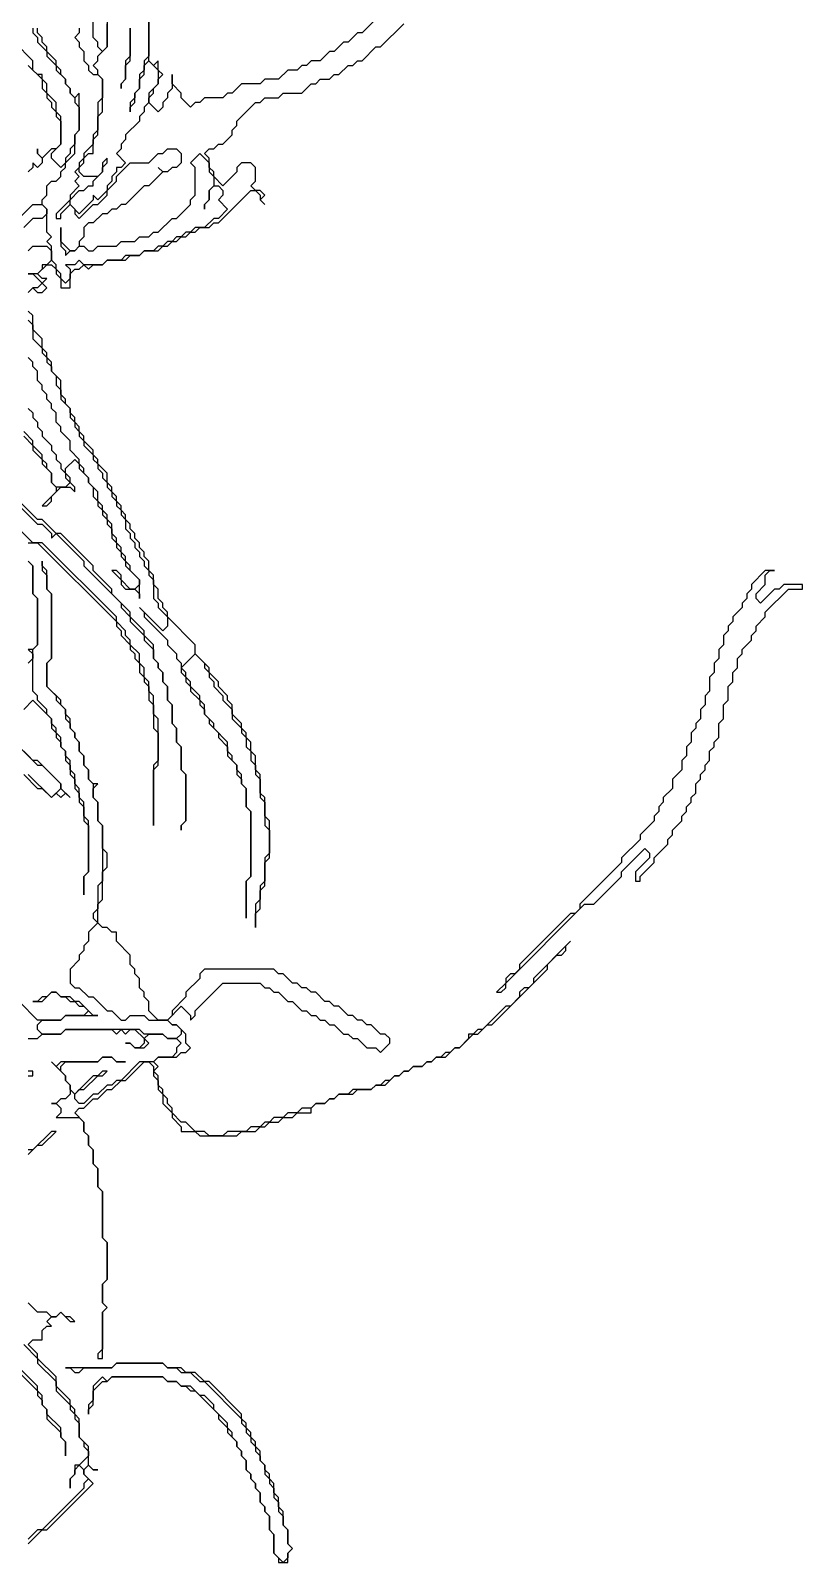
# Model space of a CAD drawing. Header units: metres. Extents: x 0 to 500, y 0 to 703.
# Drawn here: x 355.56 to 376.38, y 367.5 to 408.81 of the extents above; entities that cross this region are included whole.
import ezdxf

# ---------------------------------------------------------------- set-up
doc = ezdxf.new("R2010")
doc.units = ezdxf.units.M

msp = doc.modelspace()

# ---------------------------------------------------------------- linework, layer by layer
for points in [[(365, 409.25), (364.5, 408.75), (364.375, 408.75), (364.125, 408.5), (364, 408.5), (363.75, 408.25), (363.625, 408.25), (363.375, 408), (363.125, 408), (363, 407.875), (362.875, 407.875), (362.75, 407.75), (362.5, 407.75), (362.25, 407.5), (361.875, 407.5), (361.75, 407.375), (361.25, 407.375), (361, 407.125), (360.875, 407.125), (360.75, 407), (360.25, 407), (360.125, 406.875), (360, 406.875), (359.875, 406.75), (359.625, 407), (359.625, 407.125), (359.375, 407.375), (359.375, 407.625), (359.375, 407.25), (359.25, 407.125), (359.25, 407), (359.125, 406.875), (359.125, 406.75), (359, 406.625), (358.75, 406.875), (358.75, 407), (358.875, 407.125), (358.875, 407.25), (359, 407.375), (359, 407.5), (359.125, 407.625), (359, 407.75), (359, 408), (358.875, 407.875), (358.75, 408), (358.75, 409.875), (358.75, 408.125), (358.625, 408), (358.625, 407.75), (358.5, 407.625), (358.5, 407.25), (358.375, 407.125), (358.375, 407), (358.25, 406.875), (358.25, 406.625), (358.25, 406.75), (358.375, 406.875), (358.375, 407.125), (358.5, 407.25), (358.5, 407.5), (358.625, 407.625), (358.625, 407.875), (358.75, 408), (359, 407.75), (359, 407.375), (358.75, 407.125), (358.75, 406.875), (358.625, 406.75), (358.625, 406.625), (358.5, 406.5), (358.5, 406.375), (358.125, 406), (358.125, 405.875), (358, 405.75), (358, 405.625), (357.875, 405.5), (358.125, 405.25), (358, 405.125), (357.875, 405.125), (357.875, 405), (357.75, 404.875), (357.75, 404.75), (357.625, 404.625), (357.625, 404.5), (357.375, 404.25), (357.25, 404.375), (357.25, 404.25), (356.875, 403.875), (356.625, 404.125), (356.625, 404.25), (356.875, 404.5), (357, 404.5), (357.125, 404.625), (357.25, 404.625), (357.25, 404.75), (357.5, 405), (357.5, 405.125), (357.625, 405.25), (357.625, 405.375), (357.5, 405.25), (357.5, 405), (357.375, 404.875), (357, 404.875), (356.875, 405), (356.875, 405.125), (357, 405.25), (357, 405.375), (357.125, 405.5), (357.25, 405.5), (357.25, 405.875), (357.375, 406), (357.375, 406.5), (357.5, 406.625), (357.5, 407.5), (357.375, 407.625), (357.375, 407.75), (357.25, 407.875), (357.375, 408), (357.375, 408.125), (357.625, 408.375), (357.625, 409)], [(357.625, 409.75), (357.625, 408.375), (357.5, 408.25), (357.375, 408.375), (357.375, 408.5), (357.25, 408.625), (357.25, 409.125)], [(355.5, 401.75), (355.625, 401.875), (355.75, 401.75), (355.875, 401.75), (356, 401.875), (355.875, 402), (356, 402.125), (355.875, 402.125), (355.75, 402.25), (356, 402.5), (356.125, 402.5), (356.25, 402.375), (356.25, 402.25), (356.375, 402.125), (356.375, 401.875), (356.625, 401.875), (356.625, 402.25), (356.75, 402.375), (356.875, 402.375), (357, 402.5), (357.125, 402.375), (357.25, 402.5), (357.5, 402.5), (357.625, 402.625), (358.125, 402.625), (358.25, 402.75), (358.5, 402.75), (358.625, 402.875), (359, 402.875), (359.125, 403), (359.25, 403), (359.375, 403.125), (359.5, 403.125), (359.625, 403.25), (359.75, 403.25), (359.875, 403.375), (360, 403.375), (360.125, 403.5), (360.375, 403.5), (360.5, 403.625), (360.625, 403.625), (361.5, 404.5), (361.625, 404.5), (361.75, 404.375), (361.75, 404.25), (361.875, 404.125), (361.75, 404.25), (361.875, 404.375), (361.75, 404.5), (361.625, 404.5), (361.5, 404.625), (361.625, 404.75), (361.625, 405.125), (361.5, 405.25), (361.25, 405.25), (361.125, 405.125), (361.125, 405), (360.75, 404.625), (360.5, 404.875), (360.5, 405), (360.375, 405.125), (360.375, 405.375), (360.25, 405.5), (360.375, 405.625), (360.5, 405.625), (360.625, 405.75), (360.75, 405.75), (361, 406), (361, 406.125), (361.125, 406.25), (361.125, 406.375), (361.625, 406.875), (361.75, 406.875), (361.875, 407), (362.25, 407), (362.375, 407.125), (362.875, 407.125), (363.125, 407.375), (363.25, 407.375), (363.375, 407.5), (363.625, 407.5), (363.75, 407.625), (363.875, 407.625), (364.125, 407.875), (364.25, 407.875), (364.375, 408), (364.5, 408), (364.875, 408.375), (365, 408.375), (365.625, 409)], [(355.625, 408.875), (355.625, 408.75), (355.75, 408.625), (355.75, 408.5), (356, 408.25), (356, 408.125), (356.25, 407.875), (356.25, 407.75), (356.5, 407.5), (356.5, 407.375), (356.625, 407.25), (356.625, 407.125), (356.75, 407), (356.75, 406.875), (356.875, 406.75), (356.875, 406.125), (356.75, 406), (356.75, 405.75), (356.625, 405.625), (356.625, 405.5), (356.5, 405.375), (356.5, 405.25), (356.375, 405.125), (356.125, 405.375), (356.125, 405.5), (356.375, 405.75), (356.375, 406.5), (356.25, 406.625), (356.25, 406.875), (356, 407.125), (356, 407.375), (355.875, 407.5), (355.875, 407.625), (355.75, 407.625), (355.625, 407.75), (355.625, 408), (355.125, 408.5)], [(356.875, 408.875), (356.875, 408.75), (356.75, 408.625), (356.875, 408.5), (356.875, 408.375), (357, 408.25), (357, 408), (357.125, 407.875), (357.125, 407.75), (357.25, 407.625), (357.375, 407.625), (357.5, 407.5), (357.5, 407), (357.375, 406.875), (357.375, 406.125), (357.25, 406), (357.25, 405.75), (357, 405.5), (357, 405.375), (356.875, 405.25), (356.875, 405.125), (356.75, 405), (356.875, 404.875), (356.75, 404.75), (356.875, 404.625), (356.625, 404.375), (356.625, 404.25), (356.25, 403.875), (356.25, 403.75), (356.375, 403.75), (356.375, 403.875), (356.625, 404.125), (356.75, 404), (356.75, 403.875), (356.875, 403.75), (357.25, 404.125), (357.375, 404.125), (357.625, 404.375), (357.625, 404.5), (357.875, 404.75), (357.875, 404.875), (358.25, 405.25), (358.75, 405.25), (359, 405.5), (359.125, 405.5), (359.25, 405.625), (359.5, 405.625), (359.625, 405.5), (359.625, 405.25), (359.5, 405.125), (359.375, 405.125), (359.25, 405), (359.125, 405), (359, 405.125), (359.125, 405), (358.75, 404.625), (358.625, 404.625), (358.125, 404.125), (358, 404.125), (357.875, 404), (357.75, 404), (357.625, 403.875), (357.5, 403.875), (357.25, 403.625), (357.125, 403.625), (357, 403.5), (357, 403.25), (356.875, 403.125), (356.875, 403), (356.75, 402.875), (356.625, 402.875), (356.375, 403.125), (356.375, 403.5), (356.375, 403), (356.5, 402.875), (356.5, 402.75), (356.625, 402.875), (356.75, 402.875), (356.875, 403), (357, 403), (357.125, 402.875), (357.25, 402.875), (357.375, 403), (357.875, 403), (358, 403.125), (358.375, 403.125), (358.5, 403.25), (358.75, 403.25), (358.875, 403.375), (359, 403.375), (359.375, 403.75), (359.5, 403.75), (359.875, 404.125), (359.875, 404.25), (360, 404.375), (360, 405.125), (359.875, 405.25), (360.125, 405.5), (360.375, 405.25), (360.375, 405), (360.5, 404.875), (360.5, 404.625), (360.375, 404.5), (360.375, 404.25), (360.25, 404.125), (360.25, 404), (360.25, 404.125), (360.375, 404.25), (360.375, 404.5), (360.5, 404.625), (360.625, 404.625), (360.75, 404.5), (360.75, 404.375), (360.625, 404.25), (360.875, 404), (360.625, 403.75), (360.5, 403.75), (360.25, 403.5), (360, 403.5), (359.875, 403.375), (359.75, 403.375), (359.625, 403.25), (359.5, 403.25), (359.375, 403.125), (359.25, 403.125), (359.125, 403), (359, 403), (358.875, 402.875), (358.625, 402.875), (358.5, 402.75), (358.125, 402.75), (358, 402.625), (357.625, 402.625), (357.5, 402.5), (357, 402.5), (356.875, 402.625), (356.75, 402.5), (356.5, 402.5), (356.625, 402.375), (356.625, 402.125), (356.5, 402), (356.375, 402.125), (356.375, 402.25), (356.25, 402.375), (356.25, 402.5), (356.125, 402.625), (356.125, 403), (356, 403.125), (356.125, 403.25), (356, 403.375), (356, 404), (355.875, 404.125), (355.875, 404.25), (356, 404.375), (356, 404.625), (356.125, 404.75), (356.25, 404.75), (356.375, 404.875), (356.375, 405), (356.5, 405.125), (356.5, 405.25), (356.75, 405.5), (356.75, 406), (356.875, 406.125), (356.875, 407.125), (356.75, 407), (356.625, 407.125), (356.625, 407.25), (356.5, 407.375), (356.5, 407.5), (356.375, 407.625), (356.375, 407.75), (356.25, 407.875), (356.25, 408), (356, 408.25), (356, 408.375), (355.875, 408.5), (355.875, 408.625), (355.75, 408.75), (355.75, 408.875)], [(358.25, 408.875), (358.25, 408.125), (358.125, 408), (358.125, 407.5), (358, 407.375), (358, 407.25), (358, 407.375), (358.125, 407.5), (358.125, 407.875), (358.25, 408), (358.25, 408.875)], [(355.5, 407.875), (355.875, 407.5), (355.875, 407.25), (356, 407.125), (356, 407), (356.125, 406.875), (356.125, 406.75), (356.25, 406.625), (356.25, 406.5), (356.375, 406.375), (356.375, 405.75), (356.25, 405.625), (356.125, 405.625), (355.875, 405.375), (355.75, 405.5), (355.75, 405.625), (355.75, 405.5), (355.875, 405.375), (355.875, 405.25), (355.75, 405.125), (355.625, 405.25), (355.625, 405.125), (355.5, 405)], [(355, 403.5), (355.625, 404.125), (355.875, 404.125), (356, 404), (356, 403.875), (355.875, 403.75), (355.625, 403.75), (355.375, 403.5)], [(355.5, 402.875), (355.625, 403), (356, 403), (356.125, 402.875), (356.125, 402.625), (356, 402.5), (355.875, 402.5), (355.875, 402.375), (355.75, 402.25), (355.5, 402.25), (355.625, 402.25), (355.875, 402), (355.75, 401.875), (355.625, 401.875), (355.5, 401.75)], [(355.5, 401), (355.625, 400.875), (355.625, 400.5), (355.875, 400.25), (355.875, 400.125), (356, 400), (356, 399.875), (356.125, 399.75), (356.125, 399.625), (356.25, 399.5), (356.25, 399.25), (356.375, 399.125), (356.375, 398.875), (356.625, 398.625), (356.625, 398.375), (356.75, 398.25), (356.75, 398.125), (356.875, 398), (356.875, 397.875), (357, 397.75), (357, 397.625), (357.25, 397.375), (357.25, 397.25), (357.375, 397.125), (357.375, 397), (357.5, 396.875), (357.5, 396.75), (357.625, 396.625), (357.625, 396.5), (357.75, 396.375), (357.75, 396.25), (357.875, 396.125), (357.875, 396), (358, 395.875), (358, 395.75), (358.125, 395.625), (358.125, 395.375), (358.25, 395.25), (358.25, 395.125), (358.375, 395), (358.375, 394.875), (358.5, 394.75), (358.5, 394.625), (358.625, 394.5), (358.625, 394.375), (358.75, 394.25), (358.75, 394.125), (358.875, 394), (358.875, 393.5), (359, 393.375), (359, 393.25), (359.25, 393), (359.25, 392.75), (359.125, 392.625), (358.5, 393.25), (358.625, 393.125), (358.625, 393), (359.25, 392.375), (359.25, 392.25), (359.5, 392), (359.5, 391.875), (359.625, 391.75), (359.625, 391.5), (359.75, 391.375), (359.75, 391.25), (359.875, 391.125), (359.875, 391), (360.125, 390.75), (360.125, 390.625), (360.25, 390.5), (360.25, 390.375), (360.375, 390.25), (360.375, 390.125), (360.625, 389.875), (360.625, 389.75), (360.875, 389.5), (360.875, 389.25), (361.125, 389), (361.125, 388.75), (361.25, 388.625), (361.25, 388.5), (361.375, 388.375), (361.375, 387.875), (361.5, 387.75), (361.5, 386), (361.375, 385.875), (361.375, 384.875), (361.375, 385.875), (361.5, 386), (361.5, 387.75), (361.375, 387.875), (361.375, 388.375), (361.25, 388.5), (361.25, 388.75), (361.125, 388.875), (361.125, 389), (361, 389.125), (361, 389.25), (360.875, 389.375), (360.875, 389.625), (360.5, 390), (360.5, 390.125), (360.25, 390.375), (360.25, 390.625), (360.125, 390.75), (360.125, 390.875), (359.875, 391.125), (359.875, 391.25), (359.75, 391.375), (359.75, 391.5), (359.625, 391.625), (360, 392), (360.25, 391.75), (360.25, 391.625), (360.375, 391.5), (360.375, 391.375), (360.5, 391.25), (360.5, 391.125), (360.75, 390.875), (360.75, 390.75), (361, 390.5), (361, 390.25), (361.25, 390), (361.25, 389.875), (361.375, 389.75), (361.375, 389.5), (361.5, 389.375), (361.5, 389.125), (361.625, 389), (361.625, 388.75), (361.75, 388.625), (361.75, 388.125), (361.875, 388), (361.875, 387.375), (362, 387.25), (362, 386.625), (361.875, 386.5), (361.875, 385.875), (361.75, 385.75), (361.75, 385.375), (361.625, 385.25), (361.625, 384.625), (361.625, 385), (361.75, 385.125), (361.75, 385.625), (361.875, 385.75), (361.875, 386.375), (362, 386.5), (362, 387.5), (361.875, 387.625), (361.875, 388.125), (361.75, 388.25), (361.75, 388.75), (361.625, 388.875), (361.625, 389.25), (361.5, 389.375), (361.5, 389.625), (361.375, 389.75), (361.375, 389.875), (361.25, 390), (361.25, 390.125), (361, 390.375), (361, 390.625), (360.875, 390.75), (360.875, 390.875), (360.625, 391.125), (360.625, 391.25), (360.375, 391.5), (360.375, 391.625), (360, 392), (360, 392.25), (359.25, 393), (359.25, 393.125), (359.125, 393.25), (359.125, 393.375), (359, 393.5), (359, 393.75), (358.875, 393.875), (358.875, 394.125), (358.75, 394.25), (358.75, 394.5), (358.625, 394.625), (358.625, 394.75), (358.5, 394.875), (358.5, 395), (358.375, 395.125), (358.375, 395.25), (358.25, 395.375), (358.25, 395.5), (358.125, 395.625), (358.125, 395.75), (358, 395.875), (358, 396), (357.875, 396.125), (357.875, 396.25), (357.75, 396.375), (357.75, 396.5), (357.625, 396.625), (357.625, 396.875), (357.375, 397.125), (357.375, 397.25), (357.25, 397.375), (357.25, 397.5), (357, 397.75), (357, 397.875), (356.875, 398), (356.875, 398.125), (356.75, 398.25), (356.75, 398.375), (356.625, 398.5), (356.625, 398.625), (356.5, 398.75), (356.5, 398.875), (356.375, 399), (356.375, 399.375), (356.125, 399.625), (356.125, 399.875), (356, 400), (356, 400.125), (355.875, 400.25), (355.875, 400.5), (355.625, 400.75), (355.625, 401.125), (355.5, 401.25)], [(355.375, 397.875), (355.625, 397.625), (355.625, 397.5), (355.875, 397.25), (355.875, 397.125), (356.125, 396.875), (356.125, 396.625), (356.25, 396.5), (356.25, 396.375), (355.875, 396), (356, 396), (356.125, 396.125), (356.125, 396.25), (356.375, 396.5), (356.625, 396.5), (356.75, 396.375), (356.75, 396.5), (356.625, 396.625), (356.625, 396.75), (356.5, 396.875), (356.5, 397), (356.75, 397.25), (356.875, 397.125), (356.875, 397), (357.125, 396.75), (357.125, 396.625), (357.25, 396.5), (357.25, 396.25), (357.375, 396.125), (357.375, 396), (357.5, 395.875), (357.5, 395.75), (357.625, 395.625), (357.625, 395.5), (357.75, 395.375), (357.75, 395.125), (357.875, 395), (357.875, 394.875), (358, 394.75), (358, 394.625), (358.125, 394.5), (358.125, 394.375), (358.5, 394), (358.5, 393.875), (358.375, 393.75), (358.25, 393.75), (358, 394), (358, 394.125), (357.875, 394.25), (357.75, 394.25), (358, 394), (358, 393.875), (358.125, 393.75), (358.375, 393.75), (358.5, 393.625), (358.5, 393.5), (358.5, 394), (358.25, 394.25), (358.25, 394.375), (358.125, 394.5), (358.125, 394.625), (358, 394.75), (358, 394.875), (357.875, 395), (357.875, 395.125), (357.75, 395.25), (357.75, 395.5), (357.625, 395.625), (357.625, 395.75), (357.5, 395.875), (357.5, 396), (357.375, 396.125), (357.375, 396.375), (357.125, 396.625), (357.125, 396.75), (357, 396.875), (357, 397), (356.875, 397.125), (356.875, 397.25), (356.625, 397.5), (356.625, 397.75), (356.375, 398), (356.375, 398.125), (356.25, 398.25), (356.25, 398.5), (356.125, 398.625), (356.125, 398.75), (356, 398.875), (356, 399), (355.875, 399.125), (355.875, 399.25), (355.75, 399.375), (355.75, 399.625), (355.625, 399.75), (355.625, 399.875), (355.5, 400)], [(355.5, 398.625), (355.625, 398.5), (355.625, 398.375), (355.75, 398.25), (355.75, 398.125), (355.875, 398), (355.875, 397.875), (356.125, 397.625), (356.125, 397.5), (356.25, 397.375), (356.25, 397.25), (356.375, 397.125), (356.375, 397), (356.5, 396.875), (356.5, 396.75), (356.625, 396.625), (356.5, 396.5), (356.25, 396.5), (356.125, 396.625), (356.125, 396.875), (356, 397), (356, 397.125), (355.875, 397.25), (355.875, 397.375), (355.625, 397.625), (355.625, 397.75), (355.375, 398)], [(355, 396.25), (355.75, 395.5), (355.875, 395.5), (356.125, 395.25), (356.125, 395.125), (356.25, 395.25), (357, 394.5), (357, 394.375), (358, 393.375), (358, 393.25), (358.25, 393), (358.25, 392.875), (358.625, 392.5), (358.625, 392.375), (358.875, 392.125), (358.875, 391.875), (359, 391.75), (359, 391.625), (359.125, 391.5), (359.125, 391.25), (359.25, 391.125), (359.25, 390.75), (359.375, 390.625), (359.375, 390.125), (359.5, 390), (359.5, 389.625), (359.625, 389.5), (359.625, 388.875), (359.75, 388.75), (359.75, 387.5), (359.625, 387.375), (359.625, 387.25), (359.625, 387.375), (359.75, 387.5), (359.75, 388.75), (359.625, 388.875), (359.625, 389.5), (359.5, 389.625), (359.5, 390), (359.375, 390.125), (359.375, 390.625), (359.25, 390.75), (359.25, 391.125), (359.125, 391.25), (359.125, 391.5), (359, 391.625), (359, 391.75), (358.875, 391.875), (358.875, 392.25), (358.625, 392.5), (358.625, 392.625), (358.25, 393), (358.25, 393.125), (357.75, 393.625), (357.75, 393.75), (357.25, 394.25), (357.25, 394.375), (356.375, 395.25), (356.25, 395.25), (355.875, 395.625), (355.75, 395.625), (355.125, 396.25)], [(355.5, 395), (355.75, 395), (357.875, 392.875), (357.875, 392.75), (358, 392.625), (358, 392.5), (358.25, 392.25), (358.25, 392.125), (358.375, 392), (358.375, 391.875), (358.5, 391.75), (358.5, 391.5), (358.625, 391.375), (358.625, 391.25), (358.75, 391.125), (358.75, 390.75), (358.875, 390.625), (358.875, 390), (359, 389.875), (359, 389.125), (358.875, 389), (358.875, 387.375), (358.875, 388.875), (359, 389), (359, 390.25), (358.875, 390.375), (358.875, 390.875), (358.75, 391), (358.75, 391.25), (358.625, 391.375), (358.625, 391.625), (358.5, 391.75), (358.5, 392), (358.25, 392.25), (358.25, 392.375), (358.125, 392.5), (358.125, 392.625), (357.875, 392.875), (357.875, 393), (355.875, 395), (355.625, 395), (355, 395.625)], [(355.5, 381.625), (355.75, 381.625), (355.875, 381.75), (356.375, 381.75), (356.5, 381.875), (357.75, 381.875), (357.875, 381.75), (358, 381.875), (358.125, 381.75), (358.25, 381.875), (358.375, 381.875), (358.625, 381.625), (358.625, 381.5), (358.5, 381.375), (358.375, 381.375), (358.25, 381.5), (358.125, 381.5), (358.25, 381.5), (358.375, 381.375), (358.625, 381.375), (358.75, 381.5), (358.625, 381.625), (358.75, 381.75), (359.125, 381.75), (359.25, 381.625), (359.5, 381.625), (359.625, 381.5), (359.5, 381.375), (359.5, 381.25), (359.375, 381.125), (359, 381.125), (358.875, 381), (358.5, 381), (358, 380.5), (357.875, 380.5), (357.75, 380.375), (357.625, 380.375), (357.375, 380.125), (357.25, 380.125), (357, 379.875), (356.875, 379.875), (356.75, 380), (356.75, 380.125), (356.875, 380.25), (357, 380.25), (357.375, 380.625), (357.5, 380.625), (357.625, 380.75), (357.5, 380.75), (357.375, 380.625), (357.25, 380.625), (356.75, 380.125), (356.625, 380.25), (356.625, 380.375), (356.5, 380.5), (356.5, 380.625), (356.375, 380.75), (356.375, 380.875), (356.5, 381), (357.375, 381), (357.5, 381.125), (357.75, 381.125), (357.875, 381), (358.125, 381), (357.875, 381), (357.75, 381.125), (357.5, 381.125), (357.375, 381), (356.375, 381), (356.25, 380.875), (356.125, 381), (356.5, 380.625), (356.5, 380.5), (356.625, 380.375), (356.625, 380.125), (356.5, 380), (356.375, 380), (356.25, 379.875), (356.125, 379.875), (356.25, 379.875), (356.375, 379.75), (356.375, 379.625), (356.25, 379.5), (356.875, 379.5), (357, 379.375), (357, 379.125), (357.125, 379), (357.125, 378.75), (357.25, 378.625), (357.25, 378.25), (357.375, 378.125), (357.375, 377.625), (357.5, 377.5), (357.5, 376.25), (357.625, 376.125), (357.625, 375.125), (357.5, 375), (357.5, 374.5), (357.625, 374.375), (357.5, 374.25), (357.5, 373.25), (357.375, 373.125), (357.375, 373), (357.5, 373), (357.5, 374.25), (357.625, 374.375), (357.5, 374.5), (357.5, 375), (357.625, 375.125), (357.625, 376.125), (357.5, 376.25), (357.5, 377.5), (357.375, 377.625), (357.375, 378.125), (357.25, 378.25), (357.25, 378.625), (357.125, 378.75), (357.125, 379), (357, 379.125), (357, 379.375), (356.75, 379.625), (356.875, 379.75), (357, 379.75), (357.25, 380), (357.375, 380), (357.625, 380.25), (357.75, 380.25), (358, 380.5), (358.125, 380.5), (358.625, 381), (358.75, 381), (358.875, 380.875), (358.875, 380.625), (359, 380.5), (359, 380.25), (359.125, 380.125), (359.125, 379.875), (359.375, 379.625), (359.375, 379.5), (359.625, 379.25), (359.625, 379.125), (360, 379.125), (360.125, 379), (361.125, 379), (361.25, 379.125), (361.625, 379.125), (361.75, 379.25), (361.875, 379.25), (362, 379.375), (362.25, 379.375), (362.375, 379.5), (362.625, 379.5), (362.75, 379.625), (363.125, 379.625), (363.125, 379.75), (363.25, 379.875), (363.5, 379.875), (363.625, 380), (363.75, 380), (363.875, 380.125), (364.25, 380.125), (364.375, 380.25), (364.75, 380.25), (364.875, 380.375), (365.125, 380.375), (365.375, 380.625), (365.5, 380.625), (365.625, 380.75), (365.75, 380.75), (365.875, 380.875), (366.125, 380.875), (366.25, 381), (366.375, 381), (366.5, 381.125), (366.75, 381.125), (367, 381.375), (367.125, 381.375), (367.5, 381.75), (367.625, 381.75), (367.875, 382), (368, 382), (369.5, 383.5), (369.5, 383.625), (369.75, 383.875), (369.875, 383.875), (370, 384), (370, 384.125), (370.125, 384.25), (369.125, 383.25), (369.125, 383.125), (369, 383), (368.875, 383), (368.75, 382.875), (368.75, 382.75), (368.5, 382.5), (368.375, 382.5), (367.75, 381.875), (367.625, 381.875), (367.5, 381.75), (367.375, 381.75), (367.375, 381.625), (367.125, 381.375), (367, 381.375), (366.875, 381.25), (366.75, 381.25), (366.625, 381.125), (366.5, 381.125), (366.375, 381), (366.25, 381), (366.125, 380.875), (365.875, 380.875), (365.75, 380.75), (365.625, 380.75), (365.5, 380.625), (365.375, 380.625), (365.25, 380.5), (365.125, 380.5), (365, 380.375), (364.875, 380.375), (364.75, 380.25), (364.25, 380.25), (364.125, 380.125), (363.875, 380.125), (363.75, 380), (363.625, 380), (363.5, 379.875), (363.25, 379.875), (363.125, 379.75), (362.875, 379.75), (362.75, 379.625), (362.5, 379.625), (362.375, 379.5), (362.125, 379.5), (362, 379.375), (361.875, 379.375), (361.75, 379.25), (361.5, 379.25), (361.375, 379.125), (360.875, 379.125), (360.75, 379), (360.375, 379), (360.25, 379.125), (360, 379.125), (359.75, 379.375), (359.625, 379.375), (359.375, 379.625), (359.375, 379.75), (359.25, 379.875), (359.25, 380), (359.125, 380.125), (359.125, 380.25), (359, 380.375), (359, 380.625), (358.875, 380.75), (359, 380.875), (358.875, 381), (359, 381.125), (359.5, 381.125), (359.625, 381.25), (359.75, 381.25), (359.875, 381.375), (359.75, 381.5), (359.75, 381.75), (359.5, 382), (359.375, 382), (359.25, 382.125), (359.625, 382.5), (359.875, 382.25), (359.875, 382.125), (360, 382.25), (360, 382.375), (360.75, 383.125), (361.75, 383.125), (361.875, 383), (362, 383), (362.125, 382.875), (362.25, 382.875), (362.5, 382.625), (362.625, 382.625), (362.875, 382.375), (363, 382.375), (363.125, 382.25), (363.25, 382.25), (363.375, 382.125), (363.5, 382.125), (363.625, 382), (363.75, 382), (364, 381.75), (364.125, 381.75), (364.25, 381.625), (364.375, 381.625), (364.625, 381.375), (364.875, 381.375), (365, 381.25), (365.25, 381.5), (365.25, 381.625), (365.125, 381.75), (365, 381.75), (364.75, 382), (364.625, 382), (364.5, 382.125), (364.375, 382.125), (364.25, 382.25), (364.125, 382.25), (363.875, 382.5), (363.75, 382.5), (363.625, 382.625), (363.5, 382.625), (363.25, 382.875), (363.125, 382.875), (363, 383), (362.875, 383), (362.75, 383.125), (362.625, 383.125), (362.375, 383.375), (362.25, 383.375), (362.125, 383.5), (360.25, 383.5), (360.125, 383.375), (360.125, 383.25), (359.75, 382.875), (359.75, 382.75), (359.375, 382.375), (359.375, 382.25), (359.25, 382.125), (359, 382.125), (358.75, 382.375), (358.75, 382.625), (358.625, 382.75), (358.625, 382.875), (358.5, 383), (358.5, 383.25), (358.375, 383.375), (358.375, 383.5), (358.25, 383.625), (358.25, 383.875), (357.875, 384.25), (357.875, 384.5), (357.75, 384.5), (357.625, 384.625), (357.5, 384.625), (357.375, 384.75), (357.375, 385.25), (357.5, 385.375), (357.5, 386.125), (357.625, 386.25), (357.625, 386.625), (357.5, 386.75), (357.5, 387.375), (357.375, 387.5), (357.375, 388), (357.25, 388.125), (357.25, 388.375), (357.375, 388.5), (357.25, 388.5), (357.125, 388.625), (357.125, 388.875), (357, 389), (357, 389.25), (356.875, 389.375), (356.875, 389.625), (356.75, 389.75), (356.75, 389.875), (356.625, 390), (356.625, 390.25), (356.5, 390.375), (356.5, 390.5), (356.375, 390.625), (356.375, 390.75), (356, 391.125), (356, 391.75), (356.125, 391.875), (356.125, 393.625), (356, 393.75), (356, 394.25), (355.875, 394.375), (355.875, 394.5), (355.875, 394.25), (356, 394.125), (356, 393.75), (356.125, 393.625), (356.125, 391.875), (356, 391.75), (356, 391.125), (356.25, 390.875), (356.25, 390.75), (356.5, 390.5), (356.5, 390.25), (356.625, 390.125), (356.625, 390), (356.75, 389.875), (356.75, 389.75), (356.875, 389.625), (356.875, 389.375), (357, 389.25), (357, 389), (357.125, 388.875), (357.125, 388.625), (357.25, 388.5), (357.25, 388.125), (357.375, 388), (357.375, 387.5), (357.5, 387.375), (357.5, 385.875), (357.375, 385.75), (357.375, 385.125), (357.25, 385), (357.25, 384.875), (357.375, 384.75), (357.125, 384.5), (357.125, 384.25), (357, 384.125), (357, 384), (356.875, 383.875), (356.875, 383.75), (356.625, 383.5), (356.625, 383.125), (356.75, 383), (356.875, 383), (357.125, 382.75), (357.25, 382.75), (357.625, 382.375), (357.75, 382.375), (358, 382.125), (358.125, 382.125), (358.25, 382.25), (358.625, 382.25), (358.75, 382.125), (359.25, 382.125), (359.375, 382), (359.5, 382), (359.625, 381.875), (359.625, 381.75), (359.5, 381.625), (359.25, 381.625), (359.125, 381.75), (358.625, 381.75), (358.5, 381.875), (356.5, 381.875), (356.375, 381.75), (355.875, 381.75), (355.75, 381.875), (355.75, 382), (355.875, 382.125), (356.375, 382.125), (356.5, 382.25), (357.375, 382.25), (357.25, 382.25), (356.875, 382.625), (356.75, 382.625), (356.625, 382.75), (356.375, 382.75), (356.25, 382.875), (356.125, 382.875), (356, 382.75), (355.875, 382.75), (355.75, 382.625), (355.625, 382.625), (355.875, 382.625), (356.125, 382.875), (356.25, 382.875), (356.375, 382.75), (356.5, 382.75), (356.625, 382.625), (356.75, 382.625), (356.875, 382.5), (357, 382.5), (357.125, 382.375), (357, 382.25), (356.5, 382.25), (356.375, 382.125), (355.75, 382.125), (355.25, 382.625)], [(355.375, 390.5), (355.625, 390.75), (356.125, 390.25), (356.125, 390), (356.25, 389.875), (356.25, 389.75), (356.375, 389.625), (356.375, 389.5), (356.5, 389.375), (356.5, 389.125), (356.625, 389), (356.625, 388.75), (356.75, 388.625), (356.75, 388.375), (356.875, 388.25), (356.875, 388), (357, 387.875), (357, 387.5), (357.125, 387.375), (357.125, 386.125), (357, 386), (357, 385.5), (357, 386), (357.125, 386.125), (357.125, 387.5), (357, 387.625), (357, 388), (356.875, 388.125), (356.875, 388.375), (356.75, 388.5), (356.75, 388.75), (356.625, 388.875), (356.625, 389.125), (356.5, 389.25), (356.5, 389.375), (356.375, 389.5), (356.375, 389.75), (356.25, 389.875), (356.25, 390), (356.125, 390.125), (356.125, 390.25), (356, 390.375), (356, 390.5), (355.75, 390.75), (355.75, 390.875), (355.625, 391), (355.625, 392.125), (355.75, 392.25), (355.75, 393.5), (355.625, 393.625), (355.625, 394.375), (355.5, 394.5)], [(355.5, 394.5), (355.625, 394.375), (355.625, 393.625), (355.75, 393.5), (355.75, 392.25), (355.625, 392.125), (355.5, 392.125), (355.625, 392), (355.625, 391.875), (355.5, 391.75)], [(355.375, 388.75), (355.75, 388.375), (355.875, 388.375), (356.125, 388.125), (356.25, 388.25), (356.375, 388.125), (356.5, 388.25), (356.625, 388.125), (356.375, 388.375), (356.375, 388.5), (355.75, 389.125), (355.625, 389.125), (355.125, 389.625)], [(355.375, 389.375), (355.75, 389), (355.875, 389), (356.375, 388.5), (356.375, 388.375), (356.125, 388.125), (355.5, 388.75)], [(355.5, 380.625), (355.625, 380.625), (355.625, 380.75), (355.5, 380.75)], [(355.5, 378.5), (355.75, 378.75), (355.875, 378.75), (356.25, 379.125), (356.125, 379.125), (355.625, 378.625), (355.5, 378.625)], [(355.5, 368), (355.875, 368.375), (356, 368.375), (357.25, 369.625), (357, 369.875), (357, 370), (357.125, 370.125), (357.25, 370), (357.375, 370), (357.25, 370), (357.125, 370.125), (357.125, 370.625), (356.875, 370.875), (356.875, 371.375), (356.75, 371.5), (356.75, 371.625), (356.625, 371.75), (356.625, 371.875), (356.25, 372.25), (356.25, 372.5), (355.75, 373), (355.75, 373.125), (355.5, 373.375), (355.625, 373.5), (355.875, 373.5), (355.875, 373.75), (356, 373.875), (356.125, 373.875), (356, 374), (356.125, 374.125), (356.25, 374.125), (356.375, 374.25), (356.625, 374), (356.75, 374), (356.625, 374.125), (356.5, 374.125), (356.375, 374.25), (356.25, 374.125), (356.125, 374.125), (356, 374.25), (355.75, 374.25), (355.5, 374.5)], [(354.875, 373), (355.75, 372.125), (355.75, 372), (355.875, 371.875), (355.875, 371.75), (356, 371.625), (356, 371.375), (356.375, 371), (356.375, 370.875), (356.5, 370.75), (356.5, 370.375), (356.5, 370.75), (356.375, 370.875), (356.375, 371.125), (356, 371.5), (356, 371.625), (355.875, 371.75), (355.875, 372), (355.75, 372.125), (355.75, 372.25), (354.625, 373.375)], [(355.375, 373.375), (355.75, 373), (355.75, 372.875), (356.25, 372.375), (356.25, 372.125), (356.625, 371.75), (356.625, 371.625), (356.75, 371.5), (356.75, 371.375), (356.875, 371.25), (356.875, 370.875), (357, 370.75), (357, 370.625), (357.125, 370.5), (357.125, 370.375), (356.875, 370.125), (356.75, 370.125), (356.75, 369.875), (356.625, 369.75), (356.625, 369.5), (356.625, 369.75), (356.75, 369.875), (356.75, 370), (356.875, 370.125), (357, 370), (357, 369.875), (357.125, 369.75), (357, 369.625), (357, 369.5), (355.875, 368.375), (355.75, 368.375), (355.5, 368.125)]]:
    msp.add_lwpolyline(points)
for points in [[(375.375, 394.25), (375, 393.875), (375, 393.75), (374.875, 393.625), (374.875, 393.5), (374.75, 393.375), (374.75, 393.25), (374.5, 393), (374.5, 392.875), (374.375, 392.75), (374.375, 392.625), (374.25, 392.5), (374.25, 392.25), (374.125, 392.125), (374.125, 391.875), (374, 391.75), (374, 391.5), (373.875, 391.375), (373.875, 391), (373.75, 390.875), (373.75, 390.625), (373.625, 390.5), (373.625, 390.25), (373.5, 390.125), (373.5, 390), (373.375, 389.875), (373.375, 389.625), (373.25, 389.5), (373.25, 389.25), (373.125, 389.125), (373.125, 388.875), (372.875, 388.625), (372.875, 388.375), (372.625, 388.125), (372.625, 388), (372.5, 387.875), (372.5, 387.75), (372.375, 387.625), (372.375, 387.5), (372, 387.125), (372, 387), (371.5, 386.5), (371.5, 386.375), (370.375, 385.25), (370.375, 385.125), (370.25, 385), (370.125, 385), (368.75, 383.625), (368.75, 383.5), (368.625, 383.375), (368.5, 383.375), (368.375, 383.25), (368.375, 383.125), (368.125, 382.875), (368.25, 382.875), (368.375, 383), (368.375, 383.125), (370.5, 385.25), (370.75, 385.25), (371.5, 386), (371.5, 386.125), (372.125, 386.75), (372.25, 386.625), (372.25, 386.5), (371.875, 386.125), (371.875, 385.875), (372, 385.875), (372, 386), (372.375, 386.375), (372.375, 386.5), (372.75, 386.875), (372.75, 387), (372.875, 387.125), (372.875, 387.25), (373.125, 387.5), (373.125, 387.625), (373.25, 387.75), (373.25, 387.875), (373.375, 388), (373.375, 388.125), (373.5, 388.25), (373.5, 388.5), (373.625, 388.625), (373.625, 388.75), (373.75, 388.875), (373.75, 389), (373.875, 389.125), (373.875, 389.375), (374, 389.5), (374, 389.625), (374.125, 389.75), (374.125, 390.125), (374.25, 390.25), (374.25, 390.625), (374.375, 390.75), (374.375, 391.125), (374.5, 391.25), (374.5, 391.5), (374.625, 391.625), (374.625, 391.875), (374.75, 392), (374.75, 392.125), (375, 392.375), (375, 392.5), (375.125, 392.625), (375.125, 392.75), (375.375, 393), (375.375, 393.125), (376, 393.75), (376.375, 393.75), (376.375, 393.875), (375.875, 393.875), (375.75, 393.75), (375.625, 393.75), (375.25, 393.375), (375.125, 393.5), (375.125, 393.625), (375.375, 393.875), (375.375, 394.125), (375.5, 394.25), (375.625, 394.25)], [(357.875, 372.875), (357.75, 372.75), (356.5, 372.75), (356.625, 372.75), (356.75, 372.625), (356.875, 372.625), (357, 372.75), (357.75, 372.75), (357.875, 372.875), (359.125, 372.875), (359.25, 372.75), (359.5, 372.75), (359.625, 372.625), (359.875, 372.625), (360.125, 372.375), (360.25, 372.375), (361.25, 371.375), (361.25, 371.25), (361.375, 371.125), (361.375, 371), (361.5, 370.875), (361.5, 370.75), (361.625, 370.625), (361.625, 370.5), (361.75, 370.375), (361.75, 370.25), (361.875, 370.125), (361.875, 369.875), (362, 369.75), (362, 369.625), (362.125, 369.5), (362.125, 369.25), (362.25, 369.125), (362.25, 368.875), (362.375, 368.75), (362.375, 368.5), (362.5, 368.375), (362.5, 368), (362.625, 367.875), (362.5, 367.75), (362.5, 367.625), (362.375, 367.5), (362.125, 367.75), (362.125, 368.25), (362, 368.375), (362, 368.75), (361.875, 368.875), (361.875, 369), (361.75, 369.125), (361.75, 369.375), (361.625, 369.5), (361.625, 369.625), (361.5, 369.75), (361.5, 369.875), (361.375, 370), (361.375, 370.25), (361.25, 370.375), (361.25, 370.5), (361.125, 370.625), (361.125, 370.75), (361, 370.875), (361, 371), (360.875, 371.125), (360.875, 371.25), (360.5, 371.625), (360.5, 371.75), (360.25, 372), (360.125, 372), (359.875, 372.25), (359.625, 372.25), (359.5, 372.375), (359.25, 372.375), (359.125, 372.5), (357.75, 372.5), (357.625, 372.375), (357.5, 372.5), (357.25, 372.25), (357.25, 371.875), (357.125, 371.75), (357.125, 371.5), (357.125, 371.625), (357.25, 371.75), (357.25, 372.125), (357.5, 372.375), (357.625, 372.375), (357.75, 372.5), (359.125, 372.5), (359.25, 372.375), (359.5, 372.375), (359.625, 372.25), (359.75, 372.25), (359.875, 372.125), (360, 372.125), (360.625, 371.5), (360.625, 371.375), (360.875, 371.125), (360.875, 371), (361.125, 370.75), (361.125, 370.625), (361.25, 370.5), (361.25, 370.375), (361.375, 370.25), (361.375, 370), (361.5, 369.875), (361.5, 369.75), (361.625, 369.625), (361.625, 369.5), (361.75, 369.375), (361.75, 369.125), (361.875, 369), (361.875, 368.875), (362, 368.75), (362, 368.375), (362.125, 368.25), (362.125, 367.75), (362.25, 367.625), (362.25, 367.5), (362.5, 367.5), (362.5, 367.75), (362.625, 367.875), (362.5, 368), (362.5, 368.375), (362.375, 368.5), (362.375, 368.875), (362.25, 369), (362.25, 369.25), (362.125, 369.375), (362.125, 369.625), (362, 369.75), (362, 369.875), (361.875, 370), (361.875, 370.125), (361.75, 370.25), (361.75, 370.5), (361.625, 370.625), (361.625, 370.75), (361.5, 370.875), (361.5, 371), (361.375, 371.125), (361.375, 371.25), (361.25, 371.375), (361.25, 371.5), (360.375, 372.375), (360.25, 372.375), (360, 372.625), (359.75, 372.625), (359.625, 372.75), (359.25, 372.75), (359.125, 372.875)]]:
    msp.add_lwpolyline(points, close=True)

doc.saveas('drawing.dxf')
